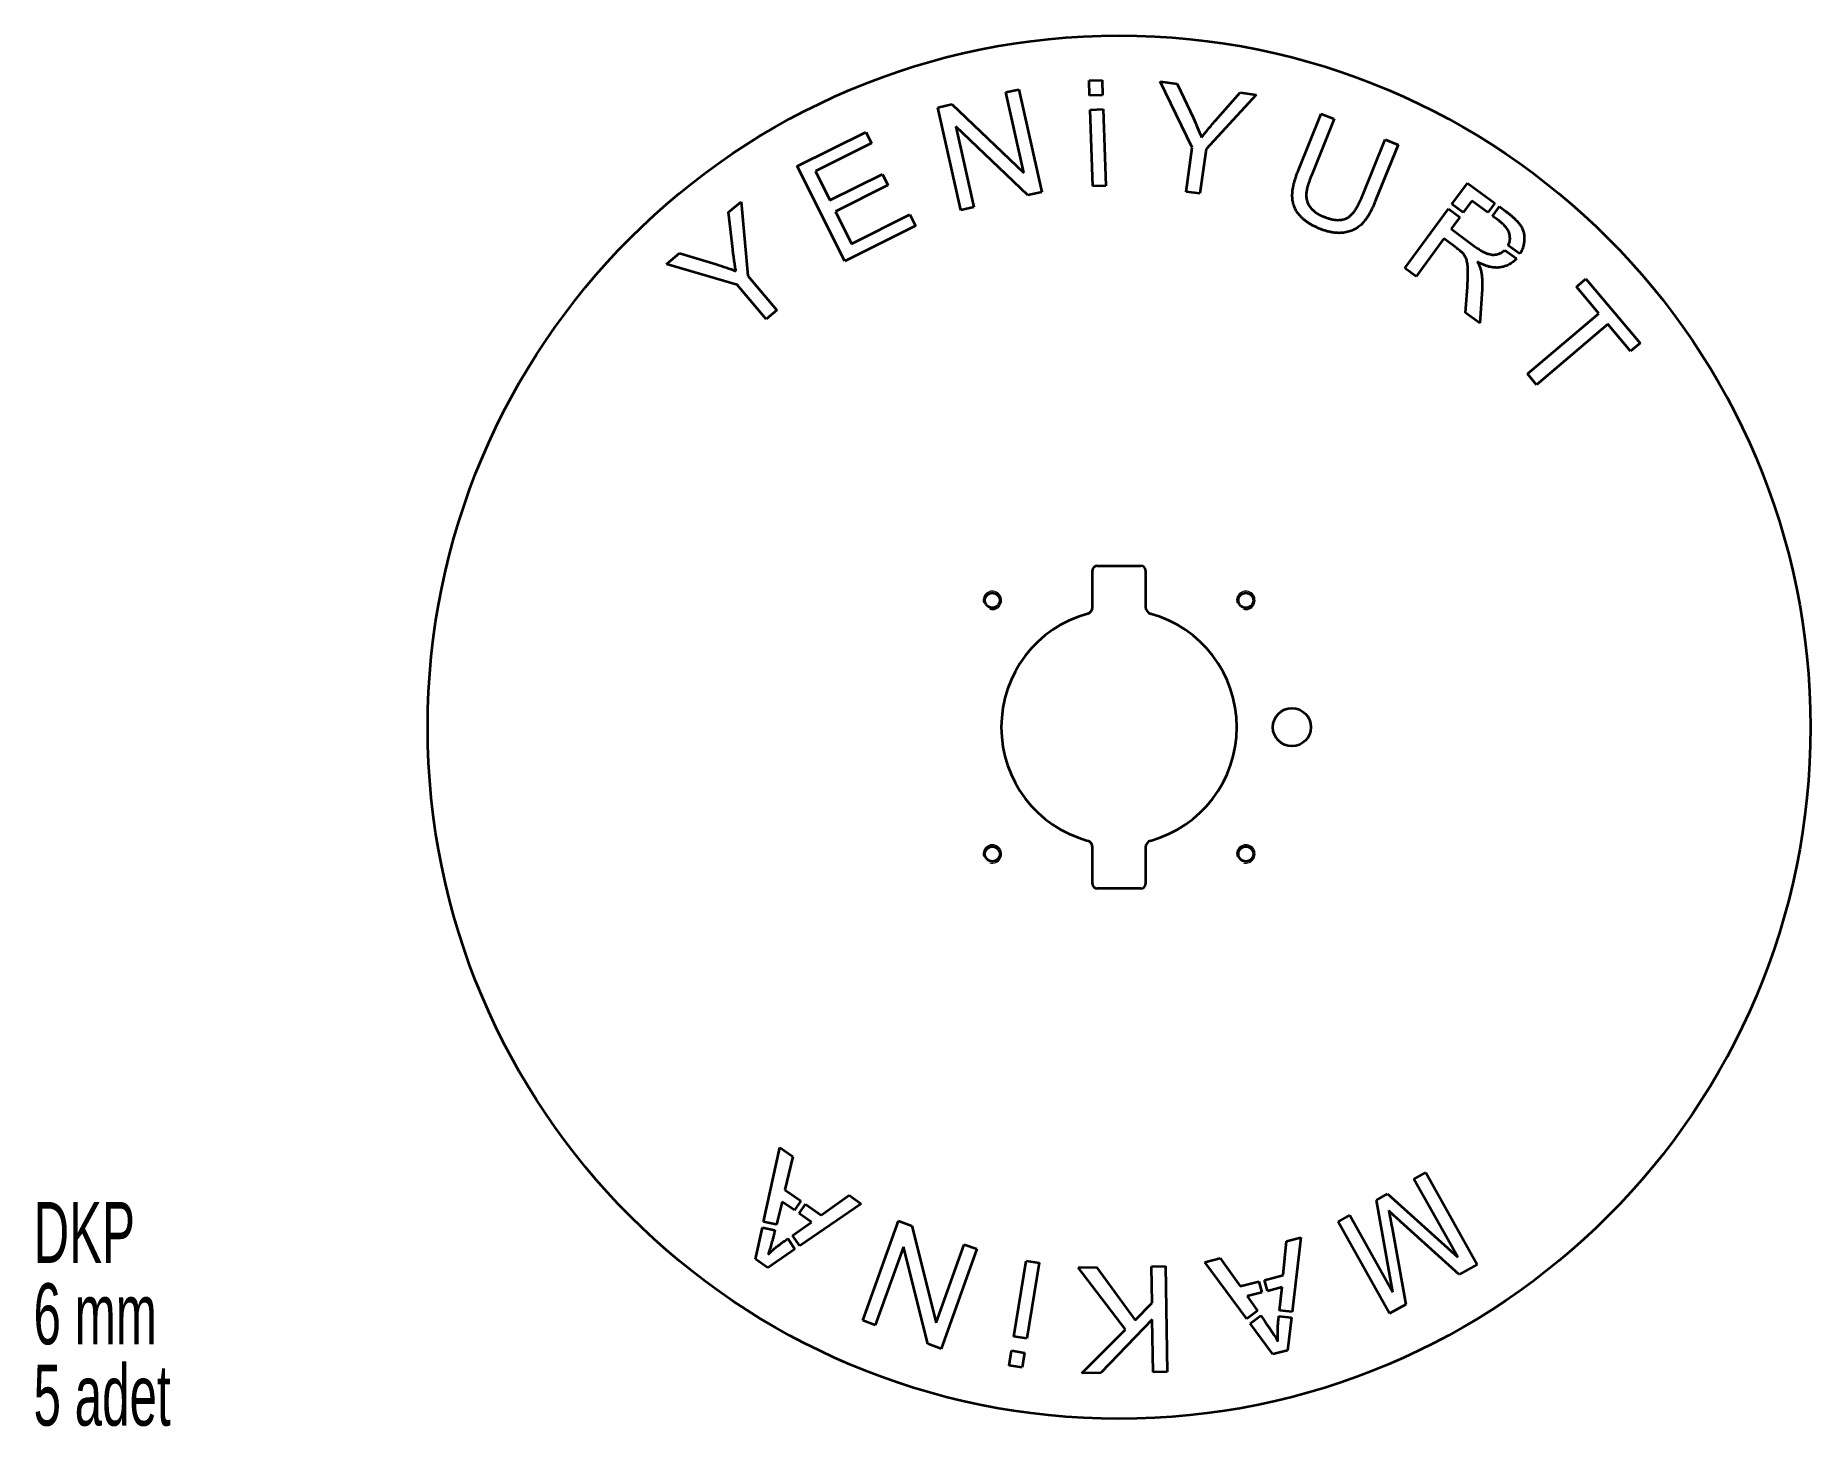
# Model space of a CAD drawing. Header units: millimetres. Extents: x 131 to 901, y 125 to 729.
import ezdxf

# ---------------------------------------------------------------- set-up
doc = ezdxf.new("R2010")
doc.units = ezdxf.units.MM
doc.styles.add('SLDTEXTSTYLE0', font='TXT', dxfattribs={"width": 0.605})

msp = doc.modelspace()

# ---------------------------------------------------------------- linework, layer by layer
at = {"color": 7, "linetype": 'Continuous', "lineweight": 35}
for p, q in [((587.84, 709.16), (593.47, 709.37)), ((588.07, 702.69), (587.84, 709.16)), ((593.47, 709.37), (593.7, 702.9)), ((618.77, 708.81), (626.08, 707.79)), ((632.61, 680.19), (618.77, 708.81)), ((551.72, 704.11), (557.38, 705.36)), ((559.5, 669.13), (551.72, 704.11)), ((557.38, 705.36), (567.29, 660.81)), ((593.7, 702.9), (588.07, 702.69)), ((626.08, 707.79), (633.12, 692.85)), ((660.39, 703), (638.62, 679.36)), ((642.74, 691.86), (653.39, 703.97)), ((653.39, 703.97), (660.39, 703)), ((522.27, 697.55), (528.32, 698.89)), ((532.18, 653), (522.27, 697.55)), ((528.32, 698.89), (559.5, 669.13)), ((588.29, 696.53), (593.92, 696.74)), ((589.48, 663.34), (588.29, 696.53)), ((593.92, 696.74), (595.11, 663.55)), ((678.7, 670.29), (688.58, 694.79)), ((688.58, 694.79), (694.19, 692.53)), ((461.25, 671.98), (490.99, 686.85)), ((490.99, 686.85), (493.41, 681.99)), ((530.04, 689.26), (537.83, 654.25)), ((561.24, 659.46), (530.04, 689.26)), ((694.19, 692.53), (684.33, 668.06)), ((493.41, 681.99), (469.12, 669.84)), ((629.92, 660.96), (632.61, 680.19)), ((638.62, 679.36), (635.94, 660.13)), ((706.46, 659.14), (716.33, 683.6)), ((721.94, 681.34), (712.05, 656.84)), ((716.33, 683.6), (721.94, 681.34)), ((481.81, 630.84), (461.25, 671.98)), ((469.12, 669.84), (475.42, 657.25)), ((475.42, 657.25), (498.17, 668.62)), ((500.58, 663.79), (477.83, 652.42)), ((498.17, 668.62), (500.58, 663.79)), ((595.11, 663.55), (589.48, 663.34)), ((745.28, 655.53), (752.03, 664.7)), ((752.03, 664.7), (763.9, 655.96)), ((431.38, 652.07), (436.83, 656.64)), ((436.83, 656.64), (439.81, 624.5)), ((567.29, 660.81), (561.24, 659.46)), ((635.94, 660.13), (629.92, 660.96)), ((750.17, 651.95), (745.28, 655.53)), ((753.9, 657.03), (750.17, 651.95)), ((760.9, 651.88), (753.9, 657.03)), ((763.9, 655.96), (760.9, 651.88)), ((433.25, 635.98), (431.38, 652.07)), ((477.83, 652.42), (484.83, 638.41)), ((484.83, 638.41), (510.08, 651.03)), ((510.08, 651.03), (512.51, 646.19)), ((537.83, 654.25), (532.18, 653)), ((724.88, 627.81), (743.8, 653.51)), ((743.8, 653.51), (748.69, 649.94)), ((748.69, 649.94), (744.92, 644.83)), ((762.91, 650.4), (765.91, 654.48)), ((765.58, 648.43), (762.91, 650.4)), ((765.91, 654.48), (768.38, 652.66)), ((512.51, 646.19), (481.81, 630.84)), ((741.81, 640.6), (729.76, 624.22)), ((747.48, 636.43), (741.81, 640.6)), ((744.92, 644.83), (755.42, 637.11)), ((404.5, 629.5), (410.18, 634.26)), ((410.18, 634.26), (426.05, 629.47)), ((768.23, 635.67), (773.31, 631.96)), ((774.79, 633.98), (769.72, 637.67)), ((435.14, 620.59), (404.5, 629.5)), ((439.81, 624.5), (452.35, 609.56)), ((729.76, 624.22), (724.88, 627.81)), ((447.68, 605.65), (435.14, 620.59)), ((751.25, 608.41), (752.02, 619.67)), ((758.36, 618.65), (757.38, 603.89)), ((799.29, 619.69), (803.43, 623.19)), ((809.07, 608.1), (799.29, 619.69)), ((803.43, 623.19), (826.97, 595.32)), ((452.35, 609.56), (447.68, 605.65)), ((757.38, 603.89), (751.25, 608.41)), ((778.05, 581.9), (809.07, 608.1)), ((813, 603.46), (781.98, 577.25)), ((822.83, 591.82), (813, 603.46)), ((826.97, 595.32), (822.83, 591.82)), ((781.98, 577.25), (778.05, 581.9)), ((589.38, 480.83), (589.38, 496.71)), ((591.38, 498.71), (610.38, 498.71)), ((612.38, 496.71), (612.38, 480.83)), ((589.38, 360.71), (589.38, 376.59)), ((612.38, 376.59), (612.38, 360.71)), ((610.38, 358.71), (591.38, 358.71)), ((446.63, 214.21), (453.68, 246.41)), ((453.68, 246.41), (459.37, 242.48)), ((459.37, 242.48), (455.89, 228)), ((728.83, 232.73), (733.92, 235.58)), ((747.88, 198.78), (728.83, 232.73)), ((733.92, 235.58), (756.3, 195.7)), ((455.89, 228), (462.75, 223.26)), ((471.68, 217.11), (483.71, 225.69)), ((483.71, 225.69), (489.01, 222.03)), ((712.55, 223.59), (717.31, 226.25)), ((719.69, 183.7), (712.55, 223.59)), ((717.31, 226.25), (747.88, 198.78)), ((454.63, 222.87), (452.17, 213)), ((460, 219.17), (454.63, 222.87)), ((462.75, 223.25), (460, 219.17)), ((467.43, 214.04), (462.06, 217.75)), ((462.07, 217.76), (464.81, 221.84)), ((489.01, 222.03), (462.3, 203.75)), ((464.81, 221.84), (471.68, 217.11)), ((695.87, 214.22), (700.95, 217.08)), ((700.95, 217.08), (719.69, 183.7)), ((443.08, 197.99), (446.1, 211.77)), ((446.1, 211.77), (451.57, 210.57)), ((452.14, 213.01), (446.63, 214.21)), ((451.57, 210.57), (451.35, 209.69)), ((459.18, 208.3), (467.43, 214.04)), ((462.3, 203.75), (459.19, 208.29)), ((489.62, 171.32), (505.11, 214.6)), ((505.11, 214.6), (510.98, 212.49)), ((510.98, 212.49), (521.54, 170.35)), ((718.25, 174.35), (695.87, 214.22)), ((719.32, 211.44), (725.35, 178.33)), ((748.37, 191.25), (723.07, 214.19)), ((460.23, 202.33), (448.46, 194.28)), ((455.64, 205.83), (457.13, 206.87)), ((457.13, 206.87), (460.23, 202.33)), ((507.28, 203.34), (495.11, 169.36)), ((517.84, 161.22), (507.28, 203.34)), ((521.54, 170.35), (533.72, 204.35)), ((539.21, 202.39), (523.72, 159.12)), ((533.72, 204.35), (539.21, 202.39)), ((672.05, 191), (673.49, 205.73)), ((673.49, 205.73), (679.75, 207.34)), ((679.75, 207.34), (675.97, 175.1)), ((448.46, 194.28), (443.08, 197.99)), ((555.24, 164.4), (560.56, 197.28)), ((560.56, 197.28), (566.14, 196.39)), ((566.14, 196.39), (560.81, 163.5)), ((583.12, 194.36), (591.12, 194.49)), ((603.62, 167.42), (583.12, 194.36)), ((591.12, 194.49), (607.8, 171.55)), ((614.94, 194.86), (621.01, 194.95)), ((615.19, 178.97), (614.94, 194.86)), ((621.01, 194.95), (621.72, 149.13)), ((638.06, 196.7), (644.78, 198.41)), ((656.31, 172.11), (638.06, 196.7)), ((644.78, 198.41), (653.42, 186.24)), ((756.3, 195.7), (748.37, 191.25)), ((653.42, 186.24), (661.52, 188.31)), ((661.53, 188.3), (662.8, 183.53)), ((663.94, 188.93), (672.05, 191)), ((665.22, 184.17), (663.94, 188.93)), ((671.57, 185.77), (665.23, 184.15)), ((670.47, 175.75), (671.57, 185.77)), ((607.8, 171.55), (615.19, 178.97)), ((662.8, 183.53), (656.46, 181.92)), ((656.46, 181.92), (660.92, 175.53)), ((725.35, 178.33), (718.25, 174.35)), ((495.11, 169.36), (489.62, 171.32)), ((615.3, 171.76), (592.9, 148.67)), ((615.66, 149.03), (615.3, 171.76)), ((660.9, 175.51), (656.31, 172.11)), ((657.8, 170.1), (662.36, 173.48)), ((667.66, 156.81), (657.8, 170.1)), ((662.36, 173.48), (664.26, 170.76)), ((670, 171.45), (670.2, 173.26)), ((670.2, 173.26), (675.67, 172.62)), ((675.97, 175.1), (670.48, 175.75)), ((675.67, 172.62), (674, 158.42)), ((560.81, 163.5), (555.24, 164.4)), ((584.68, 148.55), (603.62, 167.42)), ((523.72, 159.12), (517.84, 161.22)), ((553.22, 151.89), (554.26, 158.3)), ((554.26, 158.3), (559.83, 157.4)), ((559.83, 157.4), (558.79, 150.99)), ((674, 158.42), (667.66, 156.81)), ((558.79, 150.99), (553.22, 151.89)), ((592.9, 148.67), (584.68, 148.55)), ((621.72, 149.13), (615.66, 149.03))]:
    msp.add_line(p, q, dxfattribs=at)
for centre, radius in [((600.88, 428.71), 300), ((545.88, 483.71), 3.25), ((655.88, 483.71), 3.25), ((675.88, 428.71), 8.25), ((545.88, 373.71), 3.25), ((655.88, 373.71), 3.25)]:
    msp.add_circle(centre, radius, dxfattribs=at)
for centre, radius, start, end in [((591.38, 496.71), 2, 90, 180), ((610.38, 496.71), 2, 0, 90), ((600.88, 428.71), 51.1, 105.54661, 254.45339), ((586.38, 480.83), 3, 285.54661, 0), ((615.38, 480.83), 3, 180, 254.45339), ((600.88, 428.71), 51.1, 285.54661, 74.45339), ((586.38, 376.59), 3, 0, 74.45339), ((615.38, 376.59), 3, 105.54661, 180), ((591.38, 360.71), 2, 180, 270), ((610.38, 360.71), 2, 270, 0), ((461.03, 218.46), 1.25, 325.41062, 326.08641), ((463.78, 222.55), 1.25, 145.40457, 146.08641), ((451.87, 211.79), 1.25, 76.03009, 77.65699), ((458.16, 207.58), 1.25, 34.37894, 34.86798), ((662.73, 188.62), 1.25, 194.33068, 195.02468), ((664.02, 183.84), 1.25, 14.30869, 15.02468), ((661.64, 174.51), 1.25, 124.94412, 126.57082), ((670.34, 174.51), 1.25, 83.29457, 83.76152)]:
    msp.add_arc(centre, radius, start, end, dxfattribs=at)
at = {"color": 7, "linetype": 'Continuous', "lineweight": 18}
for centre in [(545.88, 483.71), (655.88, 483.71), (545.88, 373.71), (655.88, 373.71)]:
    msp.add_arc(centre, 4, 255, 195, dxfattribs=at)
at = {"color": 7, "linetype": 'Continuous', "lineweight": 35}
for points, knots in [([(633.12, 692.85), (633.75, 691.46), (634.99, 688.72), (636.11, 685.92), (636.66, 684.53)], [0, 0, 0, 0, 0.505399, 1, 1, 1, 1]), ([(636.66, 684.53), (637.1, 685.09), (638.02, 686.26), (639.48, 688.04), (641.06, 689.93), (642.17, 691.2), (642.74, 691.86)], [0, 0, 0, 0, 0.2250447, 0.4676898, 0.7254315, 1, 1, 1, 1]), ([(687.97, 644.9), (687.49, 645.1), (686.54, 645.49), (685.19, 646.15), (683.93, 646.85), (682.77, 647.57), (681.7, 648.35), (680.71, 649.14), (679.84, 649.99), (679.04, 650.86), (678.34, 651.78), (677.74, 652.72), (677.22, 653.69), (676.81, 654.7), (676.46, 655.73), (676.24, 656.8), (676.07, 657.89), (676.02, 659.02), (676.05, 660.2), (676.17, 661.44), (676.38, 662.76), (676.68, 664.13), (677.05, 665.58), (677.52, 667.09), (678.06, 668.68), (678.48, 669.74), (678.7, 670.29)], [0, 0, 0, 0, 0.050192, 0.098013, 0.143863, 0.187595, 0.229363, 0.269661, 0.308647, 0.34625, 0.382716, 0.418247, 0.453365, 0.487881, 0.522367, 0.557099, 0.59225, 0.627977, 0.665188, 0.705133, 0.74733, 0.792162, 0.839639, 0.890227, 0.943611, 1, 1, 1, 1]), ([(684.33, 668.06), (684.15, 667.62), (683.81, 666.75), (683.36, 665.49), (682.98, 664.3), (682.65, 663.2), (682.4, 662.16), (682.21, 661.21), (682.1, 660.33), (682.04, 659.28), (682.12, 658.03), (682.5, 656.61), (683.1, 655.26), (683.96, 654), (685.04, 652.85), (686.33, 651.81), (687.84, 650.9), (688.95, 650.41), (689.52, 650.16)], [0, 0, 0, 0, 0.066767, 0.128648, 0.186263, 0.239486, 0.288593, 0.333467, 0.374469, 0.411189, 0.479681, 0.546553, 0.613949, 0.683538, 0.756399, 0.832425, 0.913106, 1, 1, 1, 1]), ([(712.05, 656.84), (711.84, 656.33), (711.42, 655.32), (710.77, 653.87), (710.08, 652.52), (709.4, 651.27), (708.71, 650.12), (708, 649.07), (707.27, 648.13), (706.53, 647.27), (705.76, 646.5), (704.93, 645.82), (704.06, 645.2), (703.12, 644.65), (702.12, 644.19), (701.07, 643.81), (699.97, 643.48), (698.82, 643.24), (697.61, 643.08), (696.36, 643.03), (695.07, 643.09), (693.72, 643.24), (692.35, 643.5), (690.92, 643.86), (689.45, 644.32), (688.47, 644.7), (687.97, 644.9)], [0, 0, 0, 0, 0.053975, 0.105168, 0.153822, 0.199523, 0.242913, 0.283442, 0.321825, 0.357938, 0.392529, 0.427027, 0.461637, 0.496073, 0.531557, 0.567288, 0.604003, 0.642201, 0.681213, 0.721271, 0.763082, 0.806248, 0.851474, 0.898467, 0.948059, 1, 1, 1, 1]), ([(689.52, 650.16), (690.02, 649.97), (690.99, 649.59), (692.42, 649.17), (693.78, 648.87), (695.07, 648.7), (696.28, 648.67), (697.42, 648.77), (698.48, 649.01), (699.49, 649.38), (700.45, 649.93), (701.37, 650.67), (702.27, 651.6), (703.15, 652.73), (704.01, 654.05), (704.86, 655.57), (705.69, 657.28), (706.2, 658.5), (706.46, 659.14)], [0, 0, 0, 0, 0.071406, 0.13774, 0.199707, 0.257138, 0.31079, 0.361329, 0.409205, 0.455824, 0.503531, 0.555911, 0.613177, 0.676511, 0.746487, 0.823527, 0.907951, 1, 1, 1, 1]), ([(769.72, 637.67), (769.78, 637.77), (769.94, 638.1), (770.17, 638.66), (770.36, 639.37), (770.48, 640.09), (770.52, 640.83), (770.47, 641.59), (770.35, 642.35), (770.12, 643.12), (769.81, 643.9), (769.37, 644.66), (768.82, 645.43), (768.17, 646.19), (767.41, 646.95), (766.54, 647.71), (765.91, 648.18), (765.58, 648.43)], [0.0880235, 0.0880235, 0.0880235, 0.0880235, 0.1122572, 0.1656505, 0.2185988, 0.2706498, 0.3238938, 0.3772871, 0.433063, 0.4902755, 0.550369, 0.6129857, 0.68008, 0.7524763, 0.8289262, 0.911624, 1, 1, 1, 1]), ([(768.38, 652.66), (768.78, 652.37), (769.55, 651.8), (770.63, 650.92), (771.63, 650.07), (772.52, 649.24), (773.33, 648.45), (774.03, 647.67), (774.62, 646.91), (775.3, 645.94), (775.97, 644.69), (776.49, 643.08), (776.73, 641.38), (776.69, 639.61), (776.42, 637.84), (775.89, 636.11), (775.31, 634.83), (774.89, 634.15), (774.79, 633.98)], [0, 0, 0, 0, 0.0629751, 0.1223104, 0.1780634, 0.2297659, 0.2778791, 0.322485, 0.3633877, 0.4013926, 0.4731048, 0.5436329, 0.6158541, 0.6913558, 0.7681793, 0.8444553, 0.9211533, 0.9467941, 0.9467941, 0.9467941, 0.9467941]), ([(434.64, 626.51), (434.52, 627.22), (434.26, 628.69), (433.91, 630.98), (433.58, 633.42), (433.36, 635.11), (433.25, 635.98)], [0, 0, 0, 0, 0.225976, 0.467222, 0.725325, 1, 1, 1, 1]), ([(750.07, 634.25), (749.93, 634.4), (749.61, 634.73), (749.03, 635.23), (748.31, 635.81), (747.77, 636.21), (747.48, 636.43)], [0, 0, 0, 0, 0.178377, 0.405124, 0.678634, 1, 1, 1, 1]), ([(752.02, 619.67), (752.04, 620.07), (752.08, 620.84), (752.14, 621.97), (752.19, 623.02), (752.22, 624.02), (752.23, 624.95), (752.25, 625.81), (752.24, 626.61), (752.22, 627.55), (752.18, 628.62), (752.04, 629.77), (751.86, 630.77), (751.51, 631.87), (750.96, 633.05), (750.36, 633.86), (750.07, 634.25)], [0, 0, 0, 0, 0.07935, 0.154026, 0.224604, 0.290306, 0.352505, 0.409457, 0.462149, 0.510781, 0.597693, 0.674607, 0.742009, 0.799787, 0.902795, 1, 1, 1, 1]), ([(755.42, 637.11), (755.95, 636.73), (756.96, 636.01), (758.45, 635.11), (759.82, 634.41), (761.1, 633.93), (762.31, 633.68), (763.46, 633.59), (764.58, 633.72), (765.65, 634.03), (766.66, 634.49), (767.52, 635.04), (768.02, 635.47), (768.23, 635.67)], [0, 0, 0, 0, 0.1264889, 0.2391094, 0.3376029, 0.4241506, 0.5022888, 0.5758808, 0.6477339, 0.7194776, 0.7905711, 0.8606039, 0.9171946, 0.9171946, 0.9171946, 0.9171946]), ([(773.31, 631.96), (773.07, 631.68), (772.56, 631.15), (771.72, 630.42), (770.81, 629.77), (769.85, 629.23), (768.85, 628.77), (767.78, 628.43), (766.68, 628.17), (765.52, 628.02), (764.33, 628), (763.09, 628.12), (761.81, 628.35), (760.49, 628.7), (759.13, 629.19), (757.72, 629.8), (756.79, 630.29), (756.32, 630.54)], [0.063018, 0.063018, 0.063018, 0.063018, 0.1181673, 0.1751775, 0.2306272, 0.2859649, 0.3413793, 0.3973481, 0.4543965, 0.5126669, 0.5728811, 0.6349765, 0.7002661, 0.7692248, 0.8415079, 0.9185448, 1, 1, 1, 1]), ([(426.05, 629.47), (427.51, 629.01), (430.4, 628.1), (433.24, 627.04), (434.64, 626.51)], [0, 0, 0, 0, 0.5053318, 1, 1, 1, 1]), ([(756.32, 630.54), (756.51, 630.16), (756.89, 629.45), (757.35, 628.4), (757.7, 627.44), (757.85, 626.83), (757.92, 626.54)], [0, 0, 0, 0, 0.295397, 0.55839, 0.794125, 1, 1, 1, 1]), ([(757.92, 626.54), (758.02, 625.93), (758.23, 624.69), (758.4, 622.77), (758.45, 620.74), (758.39, 619.36), (758.36, 618.65)], [0, 0, 0, 0, 0.231783, 0.475917, 0.731412, 1, 1, 1, 1]), ([(717.86, 219.02), (717.91, 218.8), (718, 218.32), (718.17, 217.56), (718.31, 216.73), (718.51, 215.82), (718.69, 214.83), (718.9, 213.76), (719.11, 212.63), (719.25, 211.84), (719.32, 211.44)], [0, 0, 0, 0, 0.0893447, 0.1897409, 0.2995456, 0.4194548, 0.5499536, 0.6903218, 0.8403365, 1, 1, 1, 1]), ([(723.07, 214.19), (722.78, 214.45), (722.23, 214.95), (721.44, 215.68), (720.7, 216.36), (720.03, 216.99), (719.4, 217.57), (718.83, 218.09), (718.33, 218.58), (718.01, 218.88), (717.86, 219.02)], [0, 0, 0, 0, 0.162414, 0.314658, 0.454889, 0.584953, 0.705804, 0.814646, 0.91238, 1, 1, 1, 1]), ([(451.35, 209.69), (451.23, 209.2), (450.98, 208.25), (450.64, 206.85), (450.28, 205.54), (449.94, 204.29), (449.6, 203.12), (449.28, 202.02), (448.95, 201), (448.73, 200.34), (448.63, 200.02)], [0, 0, 0, 0, 0.150227, 0.293746, 0.429237, 0.557369, 0.679295, 0.793626, 0.900024, 1, 1, 1, 1]), ([(448.63, 200.02), (449.17, 200.54), (450.27, 201.57), (451.98, 203.06), (453.78, 204.48), (455.01, 205.38), (455.64, 205.83)], [0, 0, 0, 0, 0.24738, 0.495978, 0.746301, 1, 1, 1, 1]), ([(664.26, 170.76), (664.55, 170.34), (665.11, 169.53), (665.92, 168.34), (666.7, 167.21), (667.41, 166.13), (668.06, 165.1), (668.69, 164.13), (669.25, 163.21), (669.6, 162.62), (669.77, 162.33)], [0, 0, 0, 0, 0.1499812, 0.2935687, 0.4292482, 0.5580383, 0.6791971, 0.7937265, 0.9006507, 1, 1, 1, 1]), ([(669.77, 162.33), (669.74, 163.08), (669.68, 164.59), (669.69, 166.86), (669.79, 169.15), (669.93, 170.68), (670, 171.45)], [0, 0, 0, 0, 0.247532, 0.495946, 0.746635, 1, 1, 1, 1])]:
    msp.add_open_spline(points, degree=3, knots=knots, dxfattribs=at)

# ---------------------------------------------------------------- texts
at = {"color": 7, "linetype": 'Continuous', "lineweight": 0, "char_height": 26.458, "attachment_point": 1, "style": 'SLDTEXTSTYLE0'}
for s, insert in [('DKP', (129.86, 222.79)), ('6 mm', (129.86, 187.51)), ('5 adet', (129.86, 152.23))]:
    msp.add_mtext(s, dxfattribs=dict(at, insert=insert))

doc.saveas('drawing.dxf')
